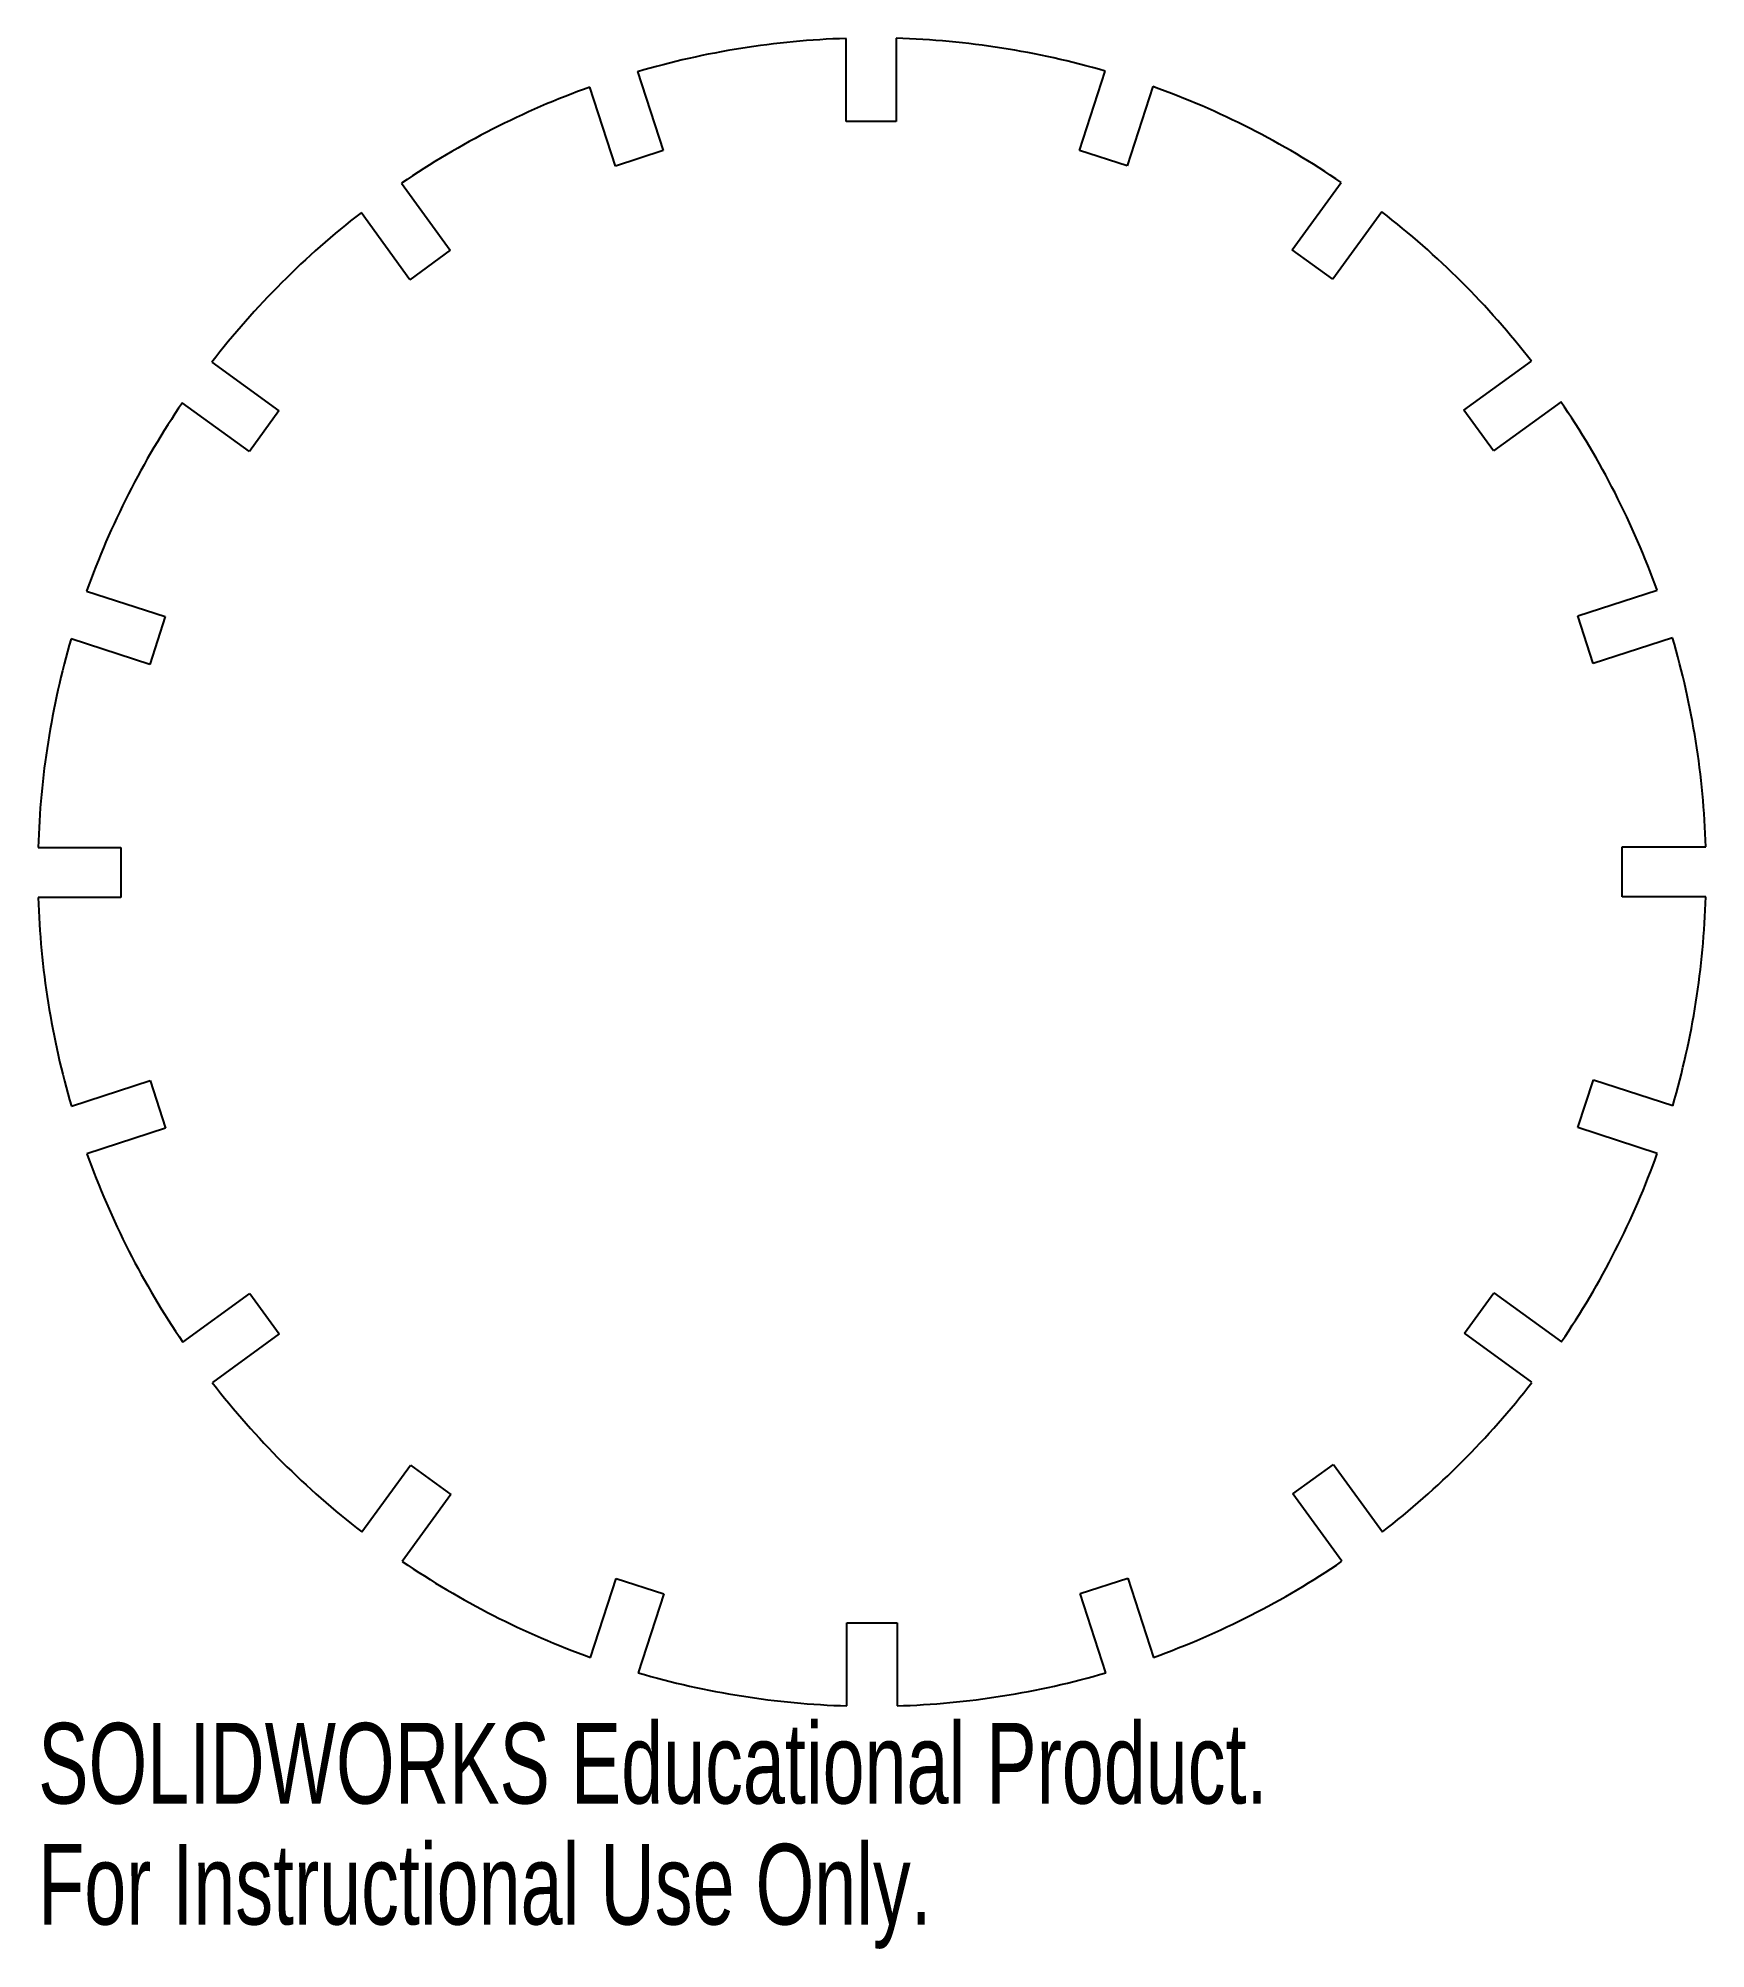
# Model space of a CAD drawing. Header units: millimetres. Extents: x -50 to 50, y -65 to 49.
import ezdxf

# ---------------------------------------------------------------- set-up
doc = ezdxf.new("R2010")
doc.units = ezdxf.units.MM
doc.styles.add('SLDTEXTSTYLE0', font='TXT', dxfattribs={"width": 0.7})

msp = doc.modelspace()

# ---------------------------------------------------------------- linework, layer by layer
at = {"color": 7, "linetype": 'Continuous', "lineweight": 25}
for p, q in [((-1.55, 44.28), (-1.55, 49.26)), ((1.45, 49.27), (1.45, 44.28)), ((-14.06, 47.27), (-12.52, 42.54)), ((12.43, 42.55), (13.97, 47.3)), ((-15.38, 41.61), (-16.91, 46.34)), ((16.83, 46.37), (15.29, 41.62)), ((1.45, 44.28), (-1.55, 44.28)), ((-12.52, 42.54), (-15.38, 41.61)), ((15.29, 41.62), (12.43, 42.55)), ((-28.2, 40.58), (-25.28, 36.56)), ((25.19, 36.59), (28.13, 40.63)), ((-27.7, 34.79), (-30.62, 38.82)), ((30.56, 38.87), (27.62, 34.82)), ((-25.28, 36.56), (-27.7, 34.79)), ((27.62, 34.82), (25.19, 36.59)), ((-39.58, 29.85), (-35.56, 26.93)), ((35.48, 26.97), (39.53, 29.91)), ((-37.32, 24.5), (-41.34, 27.42)), ((-35.56, 26.93), (-37.32, 24.5)), ((37.25, 24.54), (35.48, 26.97)), ((41.3, 27.48), (37.25, 24.54)), ((-47.08, 16.13), (-42.36, 14.6)), ((42.3, 14.64), (47.06, 16.19)), ((-42.36, 14.6), (-43.29, 11.74)), ((43.23, 11.79), (42.3, 14.64)), ((-43.29, 11.74), (-48, 13.28)), ((47.99, 13.33), (43.23, 11.79)), ((-49.98, 0.76), (-45.02, 0.76)), ((-45.02, 0.76), (-45.02, -2.24)), ((44.97, 0.81), (49.98, 0.81)), ((44.97, -2.19), (44.97, 0.81)), ((-45.02, -2.24), (-49.98, -2.24)), ((49.98, -2.19), (44.97, -2.19)), ((-47.99, -14.74), (-43.27, -13.21)), ((-43.27, -13.21), (-42.35, -16.07)), ((42.31, -16.02), (43.24, -13.17)), ((43.24, -13.17), (48, -14.71)), ((47.07, -17.57), (42.31, -16.02)), ((-42.35, -16.07), (-47.06, -17.6)), ((-41.31, -28.88), (-37.29, -25.97)), ((-37.29, -25.97), (-35.53, -28.39)), ((35.51, -28.35), (37.27, -25.93)), ((37.27, -25.93), (41.32, -28.87)), ((-35.53, -28.39), (-39.54, -31.31)), ((39.55, -31.29), (35.51, -28.35)), ((-30.58, -40.26), (-27.67, -36.25)), ((-27.67, -36.25), (-25.24, -38.01)), ((25.23, -37.98), (27.66, -36.22)), ((27.66, -36.22), (30.59, -40.26)), ((-25.24, -38.01), (-28.16, -42.03)), ((28.16, -42.02), (25.23, -37.98)), ((-16.87, -47.78), (-15.33, -43.05)), ((-15.33, -43.05), (-12.48, -43.98)), ((12.48, -43.96), (15.33, -43.04)), ((15.33, -43.04), (16.87, -47.78)), ((-12.48, -43.98), (-14.01, -48.7)), ((14.02, -48.7), (12.48, -43.96)), ((-1.5, -45.71), (1.5, -45.71)), ((-1.5, -50.69), (-1.5, -45.71)), ((1.5, -45.71), (1.5, -50.69))]:
    msp.add_line(p, q, dxfattribs=at)
for radius, start, end in [(49.99, 91.773, 106.3344), (50, 73.7699, 88.3345), (50, 109.7729, 124.3322), (50, 55.7648, 70.3317), (50, 127.7705, 142.3273), (50, 37.7578, 52.3265), (50, 145.7656, 160.3206), (50, 19.7496, 34.3195), (50, 163.7588, 178.3125), (50, 1.7411, 16.3113), (50, 181.7508, 196.304), (50, 343.733, 358.3028), (50, 199.7423, 214.2958), (50, 325.7263, 340.2948), (50, 217.7341, 232.2888), (50, 307.7214, 322.288), (50, 235.7271, 250.2837), (50, 289.7189, 304.2831), (50, 253.7219, 268.2809), (50, 271.7191, 286.2807)]:
    msp.add_arc((0, -0.71), radius, start, end, dxfattribs=at)

# ---------------------------------------------------------------- texts
at = {"color": 7, "linetype": 'Continuous', "char_height": 4.8336, "attachment_point": 1, "style": 'SLDTEXTSTYLE0'}
for s, insert in [('SOLIDWORKS Educational Product.', (-49.98, -51.71)), ('For Instructional Use Only.', (-49.98, -58.96))]:
    msp.add_mtext(s, dxfattribs=dict(at, insert=insert))

doc.saveas('drawing.dxf')
